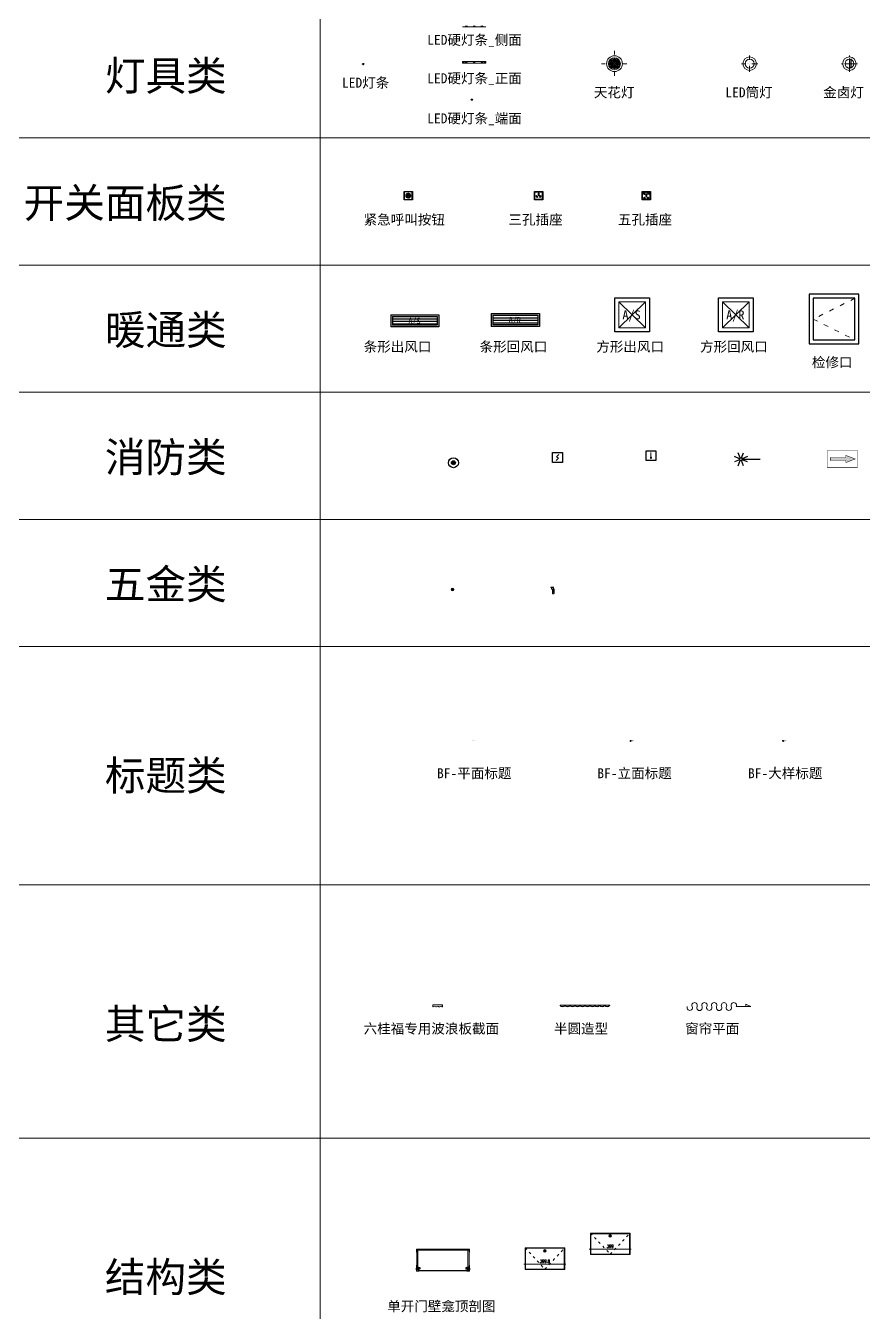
# Model space of a CAD drawing. Header units: millimetres. Extents: x -3037 to 16139, y -12325 to 2289.
# Drawn here: x -3037 to 5402, y -12325 to 632 of the extents above; entities that cross this region are included whole.
import ezdxf
from ezdxf.enums import TextEntityAlignment as Align

# ---------------------------------------------------------------- set-up
doc = ezdxf.new("R2010")
doc.units = ezdxf.units.MM
for name, pattern in [('ACAD_ISO03W100', [30, 12, -18]), ('ACAD_ISO04W100', [30, 24, -3, 0, -3]), ('ACAD_ISO14W100', [24, 12, -3, 0, -3, 0, -3, 0, -3])]:
    doc.linetypes.add(name, pattern=pattern)
for name, color, linetype, lineweight in [('BF-中心线', 1, 'ACAD_ISO04W100', 9), ('BF-产品线', 146, 'Continuous', 15), ('BF-填充', 250, 'Continuous', 9), ('BF-墙布', 53, 'Continuous', 15), ('BF-尺寸标注', 7, 'Continuous', 9), ('BF-文字说明', 33, 'Continuous', 15), ('BF-木桨板', 8, 'Continuous', 9), ('BF-标注', 7, 'Continuous', 15), ('BF-灯具', 2, 'Continuous', 15), ('BF-玻璃', 4, 'Continuous', 15), ('BF-皮革', 3, 'Continuous', 15), ('BF-细线', 250, 'Continuous', 5), ('BF-细线（填充图案）', 250, 'Continuous', 5), ('BF-虚线', 250, 'ACAD_ISO03W100', 9), ('BF-铝材', 43, 'Continuous', 15), ('细实线', 250, 'Continuous', 5)]:
    doc.layers.add(name, color=color, linetype=linetype, lineweight=lineweight)
for name, color, linetype in [('BF-配件', 66, 'Continuous'), ('C-顶面设备（喷淋、烟感、报警）', 7, 'Continuous'), ('C-顶面设备（风口、换气扇、投影仪）', 7, 'Continuous'), ('ST_TEXT', 7, 'Continuous')]:
    doc.layers.add(name, color=color, linetype=linetype)
doc.styles.add('BF-文字说明', font='simhei.ttf')
doc.styles.add('BF-标注文字', font='SIMPLEX.SHX', dxfattribs={"width": 0.8})
doc.styles.add('ST_TEXT', font='simhei.ttf', dxfattribs={"width": 0.8})
doc.styles.add('YQ_TITLE', font='simhei.ttf')
doc.dimstyles.new('BF12', dxfattribs={"dimscale": 12, "dimtxt": 2.5, "dimasz": 1, "dimexe": 1.5, "dimexo": 3, "dimgap": 1, "dimtad": 1, "dimdec": 1, "dimdsep": 46, "dimtxsty": 'BF-标注文字', "dimblk": 'YQTICK', "dimcen": 0, "dimclrd": 250, "dimclre": 250, "dimclrt": 43, "dimadec": 1, "dimazin": 2, "dimtfac": 1, "dimtdec": 0, "dimtix": 1, "dimtmove": 2, "dimatfit": 2, "dimldrblk": 'YQTICK', "dimfxl": 3, "dimfxlon": 1, "dimtolj": 1, "dimtzin": 0, "dimarcsym": 0})

# ---------------------------------------------------------------- blocks, each defined once
blk = doc.blocks.new('YQ032818515758')
at = {"layer": '细实线'}
h = blk.add_hatch(color=3, dxfattribs=at)
h.dxf.hatch_style = 1
edge = h.paths.add_edge_path()
edge.add_line((1, -2), (-1, -2))
edge.add_ellipse((0, -4), major_axis=(1.86, -1.86), ratio=1, start_angle=112.6651, end_angle=157.3349, ccw=False)
at = {"layer": '细实线', "color": 5}
for p, q in [((-2, -3), (-6, -8)), ((0, -4), (0, -10)), ((2, -3), (6, -8))]:
    blk.add_line(p, q, dxfattribs=at)
at = {"layer": '细实线'}
for points in [[(6, -1), (-6, -1), (-6, 0), (6, 0), (6, -1)], [(1, -1), (1, -2), (1, -1), (1, -2), (-2, -2), (-2, -1)]]:
    blk.add_lwpolyline(points, dxfattribs=at)
at = {"layer": '细实线', "color": 3}
blk.add_lwpolyline([(1, -2, 0.197415), (-1, -2)], format="xyb", dxfattribs=at)
blk = doc.blocks.new('*U4')
at = {"layer": 'BF-配件'}
blk.add_lwpolyline([(5, -3), (-5, -3), (-5, -4), (-7, -4), (-7, -5), (-5, -5), (-5, -6), (-6, -6), (-8, -6, -0.432352), (-8, -6), (-7, 0, -0.396313), (-7, 0), (-3, 0), (-3, -1), (-5, -1), (-5, -2), (5, -2), (5, -1), (3, -1), (3, 0), (7, 0, -0.396313), (7, 0), (8, -6, -0.432352), (8, -6), (6, -6), (5, -6), (5, -5), (6, -5), (6, -4), (5, -4)], format="xyb", close=True, dxfattribs=at)
at = {"layer": 'BF-标注'}
blk.add_blockref('YQ032818515758', (0, -4), dxfattribs=at)
blk = doc.blocks.new('天花灯')
at = {"layer": 'BF-中心线', "linetype": 'ACAD_ISO14W100', "ltscale": 3}
for points in [[(-130, 0), (130, 0)], [(0, 130), (0, -130)]]:
    blk.add_lwpolyline(points, dxfattribs=at)
at = {"layer": 'BF-灯具', "color": 250}
blk.add_lwpolyline([(8, 5, 0.109959), (8, -5), (5, -8, 0.109959), (-5, -8), (-8, -5, 0.109959), (-8, 5), (-5, 8, 0.109959), (5, 8)], format="xyb", close=True, dxfattribs=at)
at = {"layer": 'BF-灯具', "ltscale": 5}
blk.add_circle((0, 0), 79.5, dxfattribs=at)
at = {"layer": 'BF-灯具', "color": 250}
for centre, radius in [((0, 0), 60), ((0, 0), 55.5), ((-30, 0), 17.5), ((-39, 0), 5.6), ((-30, 9), 5.6), ((-21, 0), 5.6), ((0, 30), 17.5), ((-9, 30), 5.6), ((0, 39), 5.6), ((0, 21), 5.6), ((9, 30), 5.6), ((30, 0), 17.5), ((21, 0), 5.6), ((30, 9), 5.6), ((39, 0), 5.6), ((-30, -9), 5.6), ((0, -30), 17.5), ((-9, -30), 5.6), ((0, -21), 5.6), ((0, -39), 5.6), ((9, -30), 5.6), ((30, -9), 5.6)]:
    blk.add_circle(centre, radius, dxfattribs=at)
for centre, radius, start, end in [((0, 30), 39, 183.7635, 193.878), ((0, 30), 35.3, 176.7411, 193.685), ((0, 30), 31.6, 168.8356, 194.581), ((0, 30), 27.9, 159.4896, 197.1316), ((0, 30), 24.2, 147.5701, 202.7619), ((30, 0), 39, 93.7635, 103.878), ((30, 0), 24.2, 57.5701, 112.7619), ((30, 0), 35.3, 86.7411, 103.685), ((30, 0), 31.6, 78.8356, 104.581), ((30, 0), 27.9, 69.4896, 107.1316), ((-30, 0), 24.2, 237.5701, 292.7619), ((-30, 0), 27.9, 249.4896, 287.1316), ((-30, 0), 31.6, 258.8356, 284.581), ((-30, 0), 35.3, 266.7411, 283.685), ((-30, 0), 39, 273.7635, 283.878), ((0, -30), 24.2, 327.5701, 22.7619), ((0, -30), 27.9, 339.4896, 17.1316), ((0, -30), 31.6, 348.8356, 14.581), ((0, -30), 35.3, 356.7411, 13.685), ((0, -30), 39, 3.7635, 13.878)]:
    blk.add_arc(centre, radius, start, end, dxfattribs=at)
blk = doc.blocks.new('LED筒灯')
at = {"layer": 'BF-灯具'}
blk.add_circle((0, 0), 67.5, dxfattribs=at)
at = {"layer": 'BF-细线', "color": 250, "linetype": 'ACAD_ISO14W100', "ltscale": 5}
for p, q in [((81, 0), (-81, 0)), ((0, -81), (0, 81))]:
    blk.add_line(p, q, dxfattribs=at)
at = {"layer": 'BF-细线', "ltscale": 5}
blk.add_circle((0, 0), 44.2, dxfattribs=at)
blk = doc.blocks.new('金卤灯')
at = {"layer": 'BF-中心线', "ltscale": 5}
for p, q in [((81, 0), (-81, 0)), ((0, -81), (0, 81))]:
    blk.add_line(p, q, dxfattribs=at)
at = {"layer": 'BF-灯具'}
for radius in [67.5, 44.2]:
    blk.add_circle((0, 0), radius, dxfattribs=at)
at = {"layer": 'BF-文字说明', "color": 33, "style": 'ST_TEXT'}
blk.add_text('J', height=100, dxfattribs=at).set_placement((0, 0), align=Align.MIDDLE_CENTER)
blk = doc.blocks.new('五孔插座')
at = {"layer": 'BF-配件'}
for p, q in [((-31, 25), (-31, 23)), ((-20, 30), (-27, 30)), ((-20, 19), (-27, 19)), ((-20, 30), (-20, 32)), ((-20, 32), (-11, 32)), ((-20, 19), (-20, 16)), ((-20, 16), (-11, 16)), ((-11, 16), (-11, 32)), ((11, 16), (11, 32)), ((20, 32), (11, 32)), ((20, 16), (11, 16)), ((20, 30), (20, 32)), ((20, 30), (27, 30)), ((20, 19), (20, 16)), ((20, 19), (27, 19)), ((32, 25), (32, 23)), ((-26, -21), (-19, -15)), ((-14, -34), (-26, -21)), ((-8, -29), (-19, -15)), ((-14, -34), (-8, -29)), ((8, -29), (19, -15)), ((15, -34), (8, -29)), ((15, -34), (26, -21)), ((26, -21), (19, -15))]:
    blk.add_line(p, q, dxfattribs=at)
for points in [[(42, -42), (-42, -42), (-42, 42), (42, 42)], [(-38, -38), (-38, 37), (37, 37), (37, -38)], [(5, 9), (-4, 9), (-4, -9), (5, -9)]]:
    blk.add_lwpolyline(points, close=True, dxfattribs=at)
for centre, start, end in [((-27, 25), 90, 180), ((-27, 23), 180, 270), ((27, 25), 0, 90), ((27, 23), 270, 0)]:
    blk.add_arc(centre, 4.5, start, end, dxfattribs=at)
blk = doc.blocks.new('三孔插座')
at = {"layer": 'BF-配件'}
for p, q in [((-26, -5), (-19, 1)), ((-8, -13), (-19, 1)), ((8, -13), (19, 1)), ((26, -5), (19, 1)), ((-14, -19), (-26, -5)), ((-14, -19), (-8, -13)), ((15, -19), (8, -13)), ((15, -19), (26, -5))]:
    blk.add_line(p, q, dxfattribs=at)
for points in [[(42, -42), (-42, -42), (-42, 42), (42, 42)], [(-38, -38), (-38, 37), (37, 37), (37, -38)], [(5, 24), (-4, 24), (-4, 6), (5, 6)]]:
    blk.add_lwpolyline(points, close=True, dxfattribs=at)
blk = doc.blocks.new('紧急呼叫按钮')
at = {"layer": 'BF-填充'}
h = blk.add_hatch(dxfattribs=at)
h.set_pattern_fill('ANSI31', color=256)
h.set_pattern_definition([(45, (-1771.279, 217.905), (-2.245064, 2.245064), [])])
h.paths.add_polyline_path([(-25, 0, 1), (25, 0, 1)])
at = {"layer": 'BF-细线'}
blk.add_lwpolyline([(-37.5, -37.5), (-37.5, 37.5), (37.5, 37.5), (37.5, -37.5)], close=True, dxfattribs=at)
blk.add_circle((0, 0), 25, dxfattribs=at)
at = {"layer": 'BF-配件'}
blk.add_lwpolyline([(42.5, -42.5), (-42.5, -42.5), (-42.5, 42.5), (42.5, 42.5)], close=True, dxfattribs=at)
blk = doc.blocks.new('*U14')
h = blk.add_hatch()
h.set_pattern_fill('ANSI31', color=250, scale=8, angle=315, style=0)
h.set_pattern_definition([(0, (0, -32.186), (9e-15, 25.4), [])])
h.paths.add_polyline_path([(-16, 16), (-16, 105), (-468, 105), (-468, 16)])
at = {"color": 251}
blk.add_line((-468, 105), (-468, 16), dxfattribs=at)
blk.add_lwpolyline([(-484, 121), (0, 121), (0, 0), (-484, 0)])
blk.add_lwpolyline([(-468, 105), (-16, 105), (-16, 16), (-468, 16)], dxfattribs=at)
blk.add_lwpolyline([(-468, 105), (-16, 105), (-16, 16), (-468, 16)], dxfattribs=at)
at = {"layer": 'BF-配件'}
blk.add_line((-484, 121), (-484, 0), dxfattribs=at)
blk.add_lwpolyline([(-484, 121), (0, 121), (0, 0), (-484, 0)], dxfattribs=at)
at = {"layer": 'BF-文字说明', "style": 'BF-文字说明', "flags": 1}
blk.add_attdef('A/S_001', (-329, 37), '', height=82.7, dxfattribs=at)
blk = doc.blocks.new('*U15')
h = blk.add_hatch()
h.set_pattern_fill('ANSI31', color=250, scale=8, angle=315, style=0)
h.set_pattern_definition([(0, (0, -23.006), (9e-15, 25.4), [])])
h.paths.add_polyline_path([(-16, 16), (-16, 114), (-468, 114), (-468, 16)])
at = {"color": 251}
blk.add_line((-468, 114), (-468, 16), dxfattribs=at)
blk.add_lwpolyline([(-484, 130), (0, 130), (0, 0), (-484, 0)])
blk.add_lwpolyline([(-468, 114), (-16, 114), (-16, 16), (-468, 16)], dxfattribs=at)
blk.add_lwpolyline([(-468, 114), (-16, 114), (-16, 16), (-468, 16)], dxfattribs=at)
at = {"layer": 'BF-配件'}
blk.add_line((-484, 130), (-484, 0), dxfattribs=at)
blk.add_lwpolyline([(-484, 130), (0, 130), (0, 0), (-484, 0)], dxfattribs=at)
at = {"layer": 'BF-文字说明', "style": 'BF-文字说明', "flags": 1}
blk.add_attdef('A/S_001', (-329, 37), '', height=82.7, dxfattribs=at)
blk = doc.blocks.new('方形风口')
at = {"layer": 'BF-细线（填充图案）'}
for p, q in [((-135, -131), (135, 131)), ((-135, 131), (135, -131))]:
    blk.add_line(p, q, dxfattribs=at)
blk.add_lwpolyline([(-135, -131), (-135, 131), (135, 131), (135, -131)], close=True, dxfattribs=at)
at = {"layer": 'BF-配件'}
blk.add_lwpolyline([(-175, -171), (-175, 171), (175, 171), (175, -171)], close=True, dxfattribs=at)
at = {"layer": 'BF-文字说明'}
blk.add_attdef('A/S', (-97, -45), '', height=90, dxfattribs=at)
blk = doc.blocks.new('检修口')
at = {"layer": 'BF-虚线', "ltscale": 4}
blk.add_lwpolyline([(210, 210), (-210, 0), (210, -210)], dxfattribs=at)
at = {"layer": 'BF-配件'}
for points in [[(-250, -250), (250, -250), (250, 250), (-250, 250)], [(-210, -210), (210, -210), (210, 210), (-210, 210)]]:
    blk.add_lwpolyline(points, close=True, dxfattribs=at)
blk = doc.blocks.new('顶部安装喷淋器')
at = {"layer": 'BF-填充'}
h = blk.add_hatch(color=256, dxfattribs=at)
edge = h.paths.add_edge_path()
edge.add_ellipse((0, 0), major_axis=(-0.1, 22.3), ratio=1, start_angle=89.8615, end_angle=269.8615)
edge.add_ellipse((0, 0), major_axis=(-0.1, 22.3), ratio=1, start_angle=269.8615, end_angle=449.8615)
at = {"layer": 'BF-配件'}
blk.add_ellipse((0, 0), major_axis=(0, 55.7), ratio=1, start_param=-1.570637775688192, end_param=4.712547531491394, dxfattribs=at)
at = {"layer": 'BF-配件', "color": 251}
blk.add_ellipse((0, 0), major_axis=(0, 22.3), ratio=1, start_param=4.711579354875467, end_param=10.99476466205505, dxfattribs=at)
blk = doc.blocks.new('感烟探测器')
at = {"layer": 'BF-细线', "linetype": 'Continuous'}
for p, q in [((-89, -111), (-56, -78)), ((-51, -29), (-84, -62))]:
    blk.add_line(p, q, dxfattribs=at)
at = {"layer": 'BF-细线'}
blk.add_line((-84, -62), (-56, -78), dxfattribs=at)
at = {"layer": 'BF-配件'}
blk.add_lwpolyline([(-140, 0), (0, 0), (0, -140), (-140, -140)], close=True, dxfattribs=at)
blk = doc.blocks.new('感温探测器')
at = {"layer": 'BF-填充', "color": 251, "const_width": 14.5}
blk.add_lwpolyline([(-77, 42, 1), (-63, 42, 1)], format="xyb", close=True, dxfattribs=at)
at = {"layer": 'BF-细线', "color": 251, "linetype": 'Continuous'}
blk.add_line((-70, 27), (-70, 113), dxfattribs=at)
at = {"layer": 'BF-配件'}
blk.add_lwpolyline([(-140, 140), (0, 140), (0, 0), (-140, 0)], close=True, dxfattribs=at)
blk = doc.blocks.new('墙面安装喷淋器')
at = {"layer": 'BF-配件', "linetype": 'Continuous'}
for p, q in [((-209, 6), (-260, 27)), ((-201, 14), (-222, 65)), ((-189, 14), (-168, 65)), ((-130, 27), (-181, 6)), ((-180, 0), (0, 0)), ((-209, -6), (-260, -27)), ((-222, -65), (-201, -14)), ((-168, -65), (-189, -14)), ((-130, -27), (-181, -6))]:
    blk.add_line(p, q, dxfattribs=at)
at = {"layer": 'BF-配件', "linetype": 'Continuous', "extrusion": (0, 0, -1)}
blk.add_ellipse((-195, 0), major_axis=(-10.4, 10.4), ratio=1, start_param=5.497787, end_param=11.780972, dxfattribs=at)
blk = doc.blocks.new('疏散指示(单向)')
at = {"layer": 'BF-细线'}
blk.add_hatch(color=3, dxfattribs=at).paths.add_polyline_path([(127, 0), (32, -36), (32, -15), (-125, -15), (-125, 15), (32, 15), (32, 36)])
at = {"const_width": 4}
blk.add_lwpolyline([(150, 84), (150, -84), (-157, -84), (-157, 84), (150, 84)], dxfattribs=at)
at = {"layer": 'BF-细线', "color": 3, "const_width": 5.2}
blk.add_lwpolyline([(127, 0), (32, -36), (32, -15), (-125, -15), (-125, 15), (32, 15), (32, 36), (127, 0)], dxfattribs=at)
blk = doc.blocks.new('*U32')
at = {"layer": 'BF-木桨板'}
for p, q in [((0, -18), (0, 0)), ((99, -18), (99, 0))]:
    blk.add_line(p, q, dxfattribs=at)
blk.add_lwpolyline([(0, 0), (99, 0)], dxfattribs=at)
for points in [[(33, -18), (29, -18, 0.4), (4, -18), (0, -18)], [(66, -18), (62, -18, 0.4), (37, -18), (33, -18)], [(99, -18), (95, -18, 0.4), (70, -18), (66, -18)]]:
    blk.add_lwpolyline(points, format="xyb", dxfattribs=at)
blk = doc.blocks.new('LED硬灯条_端面')
at = {"layer": 'BF-灯具'}
for p, q in [((-7, -7), (-9, -10)), ((-4, -9), (-4, -12)), ((0, -9), (0, -13)), ((4, -9), (4, -12)), ((7, -7), (9, -10))]:
    blk.add_line(p, q, dxfattribs=at)
blk.add_lwpolyline([(-8, -2), (-8, -4, 0.227106), (-8, -5, 0.352344), (8, -5, 0.227106), (8, -4), (8, -2)], format="xyb", dxfattribs=at)
for points in [[(8, -2), (-8, -2)], [(-8, -4), (8, -4)], [(-2, -2), (-2, -2)], [(2, -2), (2, -2)]]:
    blk.add_lwpolyline(points, dxfattribs=at)
blk.add_ellipse((0, -4), major_axis=(0, 3), ratio=0.533333, start_param=1.570796, end_param=4.712389, dxfattribs=at)
at = {"layer": 'BF-细线'}
blk.add_lwpolyline([(8, 0), (-8, 0), (-8, -2), (8, -2)], close=True, dxfattribs=at)
blk = doc.blocks.new('*U37')
at = {"layer": 'BF-灯具'}
for p, q in [((33, 7), (31, 10)), ((36, 9), (36, 12)), ((40, 9), (40, 13)), ((44, 9), (44, 12)), ((47, 7), (49, 10)), ((111, 7), (110, 10)), ((115, 9), (114, 12)), ((118, 9), (118, 13)), ((122, 9), (123, 12)), ((126, 7), (127, 10)), ((190, 7), (188, 10)), ((193, 9), (193, 12)), ((197, 9), (197, 13)), ((201, 9), (201, 12)), ((204, 7), (206, 10))]:
    blk.add_line(p, q, dxfattribs=at)
for points in [[(48, 1), (48, 4, 0.227106), (48, 5, 0.352344), (32, 5, 0.227106), (32, 4), (32, 1)], [(126, 1), (126, 4, 0.227106), (126, 5, 0.352344), (111, 5, 0.227106), (110, 4), (110, 1)], [(205, 1), (205, 4, 0.227106), (205, 5, 0.352344), (189, 5, 0.227106), (189, 4), (189, 1)]]:
    blk.add_lwpolyline(points, format="xyb", dxfattribs=at)
for points in [[(48, 4), (32, 4)], [(32, 2), (48, 2)], [(38, 1), (38, 2)], [(42, 1), (42, 2)], [(110, 2), (126, 2)], [(126, 4), (111, 4)], [(117, 1), (117, 2)], [(120, 1), (120, 2)], [(205, 4), (189, 4)], [(189, 2), (205, 2)], [(195, 1), (195, 2)], [(199, 1), (199, 2)]]:
    blk.add_lwpolyline(points, dxfattribs=at)
for centre in [(40, 4), (118, 4), (197, 4)]:
    blk.add_ellipse(centre, major_axis=(0, -3), ratio=0.533333, start_param=1.570796, end_param=4.712389, dxfattribs=at)
at = {"layer": 'BF-细线'}
blk.add_lwpolyline([(0, 0), (0, 1), (237, 1), (237, 0)], close=True, dxfattribs=at)
blk = doc.blocks.new('*U36')
at = {"layer": 'BF-灯具'}
for p, q in [((40, 3), (40, 6)), ((118, 3), (118, 6)), ((197, 3), (197, 6)), ((37, 0), (34, 0)), ((40, -3), (40, -6)), ((43, 0), (46, 0)), ((115, 0), (112, 0)), ((118, -3), (118, -6)), ((122, 0), (125, 0)), ((194, 0), (191, 0)), ((197, -3), (197, -6)), ((200, 0), (203, 0))]:
    blk.add_line(p, q, dxfattribs=at)
for points in [[(38, -2), (42, -2), (42, 2), (38, 2)], [(117, -2), (120, -2), (120, 2), (117, 2)], [(195, -2), (199, -2), (199, 2), (195, 2)]]:
    blk.add_lwpolyline(points, close=True, dxfattribs=at)
for centre, radius in [((40, 0), 8), ((40, 0), 1.6), ((118, 0), 8), ((118, 0), 1.6), ((197, 0), 8), ((197, 0), 1.6)]:
    blk.add_circle(centre, radius, dxfattribs=at)
at = {"layer": 'BF-细线'}
for points in [[(0, -9), (237, -9), (237, 9), (0, 9)], [(5, 6), (5, 7), (5, 7), (5, 6), (5, 6), (5, 6), (5, 6), (5, 6), (5, 6), (5, 6), (6, 6), (6, 6)], [(7, -4), (10, -4), (10, 4), (7, 4)], [(9, 6), (9, 7), (9, 7), (9, 6), (8, 6), (8, 6), (9, 6), (9, 6), (9, 6), (9, 6), (10, 6), (10, 6)], [(16, 6), (16, 6), (14, 6), (14, 6)], [(14, -4), (17, -4), (17, 4), (14, 4)], [(224, -4), (220, -4), (220, 4), (224, 4)], [(222, 6), (222, 7), (222, 7), (222, 6), (223, 6), (223, 6), (222, 6), (222, 6), (222, 6), (222, 6), (221, 6), (221, 6)], [(230, -4), (226, -4), (226, 4), (230, 4)], [(227, 6), (227, 6), (229, 6), (229, 6)], [(232, 6), (232, 7), (232, 7), (232, 6), (232, 6), (232, 6), (232, 6), (232, 6), (232, 6), (232, 6), (231, 6), (231, 6)], [(6, -6), (6, -6), (5, -6), (5, -6)], [(9, -6), (9, -5), (9, -5), (9, -6), (8, -6), (8, -6), (9, -6), (9, -7), (9, -7), (9, -6), (10, -6), (10, -6)], [(16, -6), (16, -6), (14, -6), (14, -6)], [(222, -6), (222, -5), (222, -5), (222, -6), (223, -6), (223, -6), (222, -6), (222, -7), (222, -7), (222, -6), (221, -6), (221, -6)], [(227, -6), (227, -6), (229, -6), (229, -6)], [(231, -6), (231, -6), (232, -6), (232, -6)]]:
    blk.add_lwpolyline(points, close=True, dxfattribs=at)
for points in [[(2, 6), (4, 6, -0.414214), (5, 4), (5, 4, -0.414214), (4, 3), (2, 3, -0.414214), (1, 4), (1, 4, -0.414214)], [(235, 6), (233, 6, 0.414214), (232, 4), (232, 4, 0.414214), (233, 3), (235, 3, 0.414214), (236, 4), (236, 4, 0.414214)], [(2, -6), (4, -6, 0.414214), (5, -4), (5, -4, 0.414214), (4, -3), (2, -3, 0.414214), (1, -4), (1, -4, 0.414214)], [(235, -6), (233, -6, -0.414214), (232, -4), (232, -4, -0.414214), (233, -3), (235, -3, -0.414214), (236, -4), (236, -4, -0.414214)]]:
    blk.add_lwpolyline(points, format="xyb", close=True, dxfattribs=at)
blk = doc.blocks.new('*U39')
at = {"layer": 'BF-产品线'}
for points in [[(49, -4), (49, -1), (1, -1), (1, -4, 0.5)], [(99, -4), (99, -1), (51, -1), (51, -4, 0.5)], [(149, -4), (149, -1), (101, -1), (101, -4, 0.5)], [(199, -4), (199, -1), (151, -1), (151, -4, 0.5)], [(249, -4), (249, -1), (201, -1), (201, -4, 0.5)], [(299, -4), (299, -1), (251, -1), (251, -4, 0.5)], [(349, -4), (349, -1), (301, -1), (301, -4, 0.5)], [(399, -4), (399, -1), (351, -1), (351, -4, 0.5)], [(449, -4), (449, -1), (401, -1), (401, -4, 0.5)], [(499, -4), (499, -1), (451, -1), (451, -4, 0.5)]]:
    blk.add_lwpolyline(points, format="xyb", close=True, dxfattribs=at)
at = {"layer": 'BF-皮革'}
for points in [[(10, 0), (0, 0), (0, -4, 0.506788), (50, -4), (50, 0), (40, 0), (40, -1), (49, -1), (49, -4, -0.5), (1, -4), (1, -1), (10, -1)], [(60, 0), (50, 0), (50, -4, 0.506788), (100, -4), (100, 0), (90, 0), (90, -1), (99, -1), (99, -4, -0.5), (51, -4), (51, -1), (60, -1)], [(110, 0), (100, 0), (100, -4, 0.506788), (150, -4), (150, 0), (140, 0), (140, -1), (149, -1), (149, -4, -0.5), (101, -4), (101, -1), (110, -1)], [(160, 0), (150, 0), (150, -4, 0.506788), (200, -4), (200, 0), (190, 0), (190, -1), (199, -1), (199, -4, -0.5), (151, -4), (151, -1), (160, -1)], [(210, 0), (200, 0), (200, -4, 0.506788), (250, -4), (250, 0), (240, 0), (240, -1), (249, -1), (249, -4, -0.5), (201, -4), (201, -1), (210, -1)], [(260, 0), (250, 0), (250, -4, 0.506788), (300, -4), (300, 0), (290, 0), (290, -1), (299, -1), (299, -4, -0.5), (251, -4), (251, -1), (260, -1)], [(310, 0), (300, 0), (300, -4, 0.506788), (350, -4), (350, 0), (340, 0), (340, -1), (349, -1), (349, -4, -0.5), (301, -4), (301, -1), (310, -1)], [(360, 0), (350, 0), (350, -4, 0.506788), (400, -4), (400, 0), (390, 0), (390, -1), (399, -1), (399, -4, -0.5), (351, -4), (351, -1), (360, -1)], [(410, 0), (400, 0), (400, -4, 0.506788), (450, -4), (450, 0), (440, 0), (440, -1), (449, -1), (449, -4, -0.5), (401, -4), (401, -1), (410, -1)], [(460, 0), (450, 0), (450, -4, 0.506788), (500, -4), (500, 0), (490, 0), (490, -1), (499, -1), (499, -4, -0.5), (451, -4), (451, -1), (460, -1)]]:
    blk.add_lwpolyline(points, format="xyb", close=True, dxfattribs=at)
blk = doc.blocks.new('*U41')
at = {"layer": 'BF-产品线'}
for points in [[(98, 0, 1.6), (49, 0, -1.6), (0, 0)], [(197, 0, 1.6), (148, 0, -1.6), (98, 0)], [(295, 0, 1.6), (246, 0, -1.6), (197, 0)], [(394, 0, 1.6), (345, 0, -1.6), (295, 0)], [(492, 0, 1.6), (443, 0, -1.6), (394, 0)]]:
    blk.add_lwpolyline(points, format="xyb", dxfattribs=at)
blk.add_lwpolyline([(492, 0), (640, 0), (591, 25), (591, 0)], dxfattribs=at)
blk = doc.blocks.new('自关锁')
at = {"layer": 'BF-细线'}
for p, q in [((-1, 5), (-1, 1)), ((-1, 5), (1, 5)), ((1, 5), (1, 1)), ((-1, -1), (-1, -5)), ((-1, -5), (1, -5)), ((1, -1), (1, -5))]:
    blk.add_line(p, q, dxfattribs=at)
for radius in [13, 9.5, 8.5]:
    blk.add_circle((0, 0), radius, dxfattribs=at)
for start, end in [(131.8103, 228.1897), (311.8103, 48.1897)]:
    blk.add_arc((0, 0), 1.5, start, end, dxfattribs=at)
blk = doc.blocks.new('排链顶视图1')
at = {"layer": 'BF-细线', "color": 250}
for p, q in [((-17, -59), (-17, -60)), ((-17, -59), (-17, -59)), ((-17, -60), (-17, -60)), ((-1, -50), (-1, -49))]:
    blk.add_line(p, q, dxfattribs=at)
for points in [[(-33, 0), (-12, 0), (-12, -2, -0.414214), (-12, -3), (-32, -3, -0.414214), (-33, -2), (-33, 0)], [(-12, 0), (-2, 0), (-2, -1, -0.414214), (-2, -1), (-12, -1)], [(-27, -4), (-26, -17, 0.236068), (-25, -19), (-19, -23, -0.236068), (-17, -25), (-15, -67, 0.414214), (-14, -68), (-5, -67, 0.414214), (-3, -64), (-3, -52), (-5, -49), (-7, -13, 0.257667), (-9, -10), (-19, -5), (-18, -3)], [(-6, -25), (-5, -24, 0.39851), (-5, -24), (-7, -21)], [(-3, -65), (-2, -65, 0.414214), (-1, -64), (-1, -45, -0.530211), (-1, -40), (-1, -50)], [(-1, -50), (-1, -50, -0.414214), (-2, -49), (-2, -19, -0.122033), (-2, -19), (-1, -17, -0.278122), (0, -17), (0, -17), (0, -48, -0.222837), (0, -48), (-1, -49, 0.701831), (-1, -49), (-1, -49)]]:
    blk.add_lwpolyline(points, format="xyb", dxfattribs=at)
for points in [[(-27, -4), (-26, -4)], [(-26, -4), (-26, -3)], [(-19, -4), (-15, -3)], [(-18, -28), (-18, -37)], [(-17, -58), (-17, -59)], [(-17, -60), (-17, -62)], [(-15, -4), (-9, -1)], [(-2, -28), (-6, -28)], [(-1, -17), (-1, -48)]]:
    blk.add_lwpolyline(points, dxfattribs=at)
for centre, radius in [((-15, -10), 1.2), ((-15, -10), 0.656), ((-14, -23), 1.2), ((-14, -23), 0.656), ((-6, -53), 1.2), ((-6, -53), 0.656)]:
    blk.add_circle(centre, radius, dxfattribs=at)
for centre, radius, start, end in [((-24, -2), 1.2, 182.1025, 357.8975), ((-24, -2), 0.656, 183.8508, 356.1492), ((-17, -28), 1.87, 113.5191, 175.497), ((-16, -37), 1.81, 190.0939, 254.4818), ((-15, -58), 1.76, 93.398, 172.977), ((-15, -61), 1.76, 193.8189, 273.398), ((-13, -5), 2.79, 169.8583, 233.7426), ((-6, -28), 2.72, 355.0182, 92.6602), ((-6, -28), 1.45, 350.668, 92.0203)]:
    blk.add_arc(centre, radius, start, end, dxfattribs=at)
blk = doc.blocks.new('*U46')
at = {"layer": 'BF-文字说明'}
blk.add_line((0, 0), (-10, 0), dxfattribs=at)
at = {"layer": 'BF-文字说明', "const_width": 0.5}
blk.add_lwpolyline([(0, 0), (27, 0)], dxfattribs=at)
at = {"layer": 'BF-文字说明'}
blk.add_circle((-5, 0), 5, dxfattribs=at)
at = {"layer": 'BF-文字说明', "style": 'YQ_TITLE', "flags": 8}
for tag, height, width, p, p2 in [('INDEXNO', 3.33, 1.66875, (-7, 0), (-3, 0)), ('DRAWINGNO', 2.92, 2.860714, (-8, -3), (-2, -3))]:
    blk.add_attdef(tag, text='', height=height, dxfattribs=dict(at, width=width)).set_placement(p, p2, align=Align.FIT)
at = {"layer": 'BF-文字说明', "style": 'BF-文字说明', "flags": 8}
blk.add_attdef('CHINESENAME', text='', height=3, dxfattribs=at).set_placement((27, 1), align=Align.RIGHT)
blk.add_attdef('SCALE', text='', height=3, dxfattribs=at).set_placement((27, -2), align=Align.TOP_RIGHT)
blk = doc.blocks.new('BF-大样标题')
at = {"layer": 'BF-文字说明', "const_width": 0.5}
blk.add_lwpolyline([(0, 0), (27, 0)], dxfattribs=at)
at = {"layer": 'BF-文字说明'}
blk.add_circle((-5, 0), 5, dxfattribs=at)
at = {"layer": 'BF-文字说明', "style": 'YQ_TITLE', "width": 1.581146, "flags": 8}
blk.add_attdef('INDEXNO', text='', height=4.17, dxfattribs=at).set_placement((-7, -2), (-3, -2), align=Align.FIT)
at = {"layer": 'BF-文字说明', "style": 'BF-文字说明', "flags": 8}
blk.add_attdef('CHINESENAME', text='', height=3, dxfattribs=at).set_placement((27, 1), align=Align.RIGHT)
blk.add_attdef('SCALE', text='', height=3, dxfattribs=at).set_placement((27, -2), align=Align.TOP_RIGHT)
blk = doc.blocks.new('BF-平面标题')
at = {"color": 33, "const_width": 0.5}
blk.add_lwpolyline([(-24, 0), (24, 0)], dxfattribs=at)
at = {"layer": 'ST_TEXT', "color": 33, "style": 'BF-文字说明', "flags": 8}
blk.add_attdef('CHINESENAME', text='', height=3, dxfattribs=at).set_placement((-24, 1), align=Align.BOTTOM_LEFT)
blk.add_attdef('SCALE', text='', height=3, dxfattribs=at).set_placement((24, 1), align=Align.BOTTOM_RIGHT)
blk = doc.blocks.new('23e4r')
at = {"lineweight": 15}
for p, q in [((-12.75, -6.89), (-12.25, 6.89)), ((-12.25, 6.89), (-0.25, 6.89)), ((0.25, -6.89), (-0.25, 6.89))]:
    blk.add_line(p, q, dxfattribs=at)
for points in [[(-12.75, -11.79), (0.25, -11.79), (0.25, -6.89), (-12.75, -6.89)], [(-8.4, -6.89), (-4.1, -6.89), (-4.1, -10.79), (-3.1, -11.79), (-9.4, -11.79), (-8.4, -10.79)]]:
    blk.add_lwpolyline(points, close=True, dxfattribs=at)
blk = doc.blocks.new('LED灯条')
at = {"layer": 'BF-配件'}
blk.add_lwpolyline([(5, -3), (-5, -3), (-5, -4), (-7, -4), (-7, -5), (-5, -5), (-5, -6), (-6, -6), (-8, -6, -0.432352), (-8, -6), (-7, 0, -0.396313), (-7, 0), (-3, 0), (-3, -1), (-5, -1), (-5, -2), (5, -2), (5, -1), (3, -1), (3, 0), (7, 0, -0.396313), (7, 0), (8, -6, -0.432352), (8, -6), (6, -6), (5, -6), (5, -5), (6, -5), (6, -4), (5, -4)], format="xyb", close=True, dxfattribs=at)
at = {"layer": 'BF-标注'}
blk.add_blockref('YQ032818515758', (0, -4), dxfattribs=at)
blk = doc.blocks.new('*U53')
at = {"layer": 'BF-产品线'}
for points in [[(264, 205), (-264, 205), (-264, 214), (264, 214)], [(-264, 203), (-264, 184), (-264, 36), (-252, 36), (-252, 203)], [(264, 203), (264, 184), (264, 36), (252, 36), (252, 203)]]:
    blk.add_lwpolyline(points, close=True, dxfattribs=at)
at = {"layer": 'BF-玻璃'}
blk.add_lwpolyline([(-246, 0), (246, 0), (247, -1), (247, -4), (246, -5), (-246, -5), (-247, -4), (-247, -1)], close=True, dxfattribs=at)
at = {"layer": 'BF-皮革'}
for points in [[(-266, 204), (-266, 184), (-264, 184), (-264, 203), (-252, 203), (-252, 36), (-264, 36), (-264, 55), (-266, 55), (-266, 35), (-252, 35), (-252, 204)], [(-266, 215), (-245, 215), (-245, 214), (-264, 214), (-264, 205), (264, 205), (264, 214), (246, 214), (246, 215), (266, 215), (266, 204), (-266, 204)], [(266, 204), (266, 184), (264, 184), (264, 203), (252, 203), (252, 36), (264, 36), (264, 55), (266, 55), (266, 35), (252, 35), (252, 204)]]:
    blk.add_lwpolyline(points, close=True, dxfattribs=at)
at = {"layer": 'BF-铝材', "lineweight": 15}
for points in [[(-239, 16), (-241, 18, -1.000037), (-241, 19), (-237, 15), (-235, 15, 0.414214), (-231, 19), (-231, 26, -0.414214), (-231, 26), (-230, 26, -0.414214), (-230, 26), (-230, 19, -0.414196), (-235, 14), (-274, 14, -0.414222), (-275, 14), (-275, 15, -0.414214), (-274, 15), (-268, 15), (-268, 53, -0.414214), (-268, 54), (-267, 54, -0.414214), (-267, 53), (-267, 35), (-249, 35, -0.414214), (-249, 35), (-249, 27), (-245, 24, -1), (-246, 23), (-248, 25, 0.668179), (-249, 25), (-249, 21), (-243, 15), (-240, 15, 0.668185)], [(-248, 13, 0.414223), (-249, 14), (-268, 14, 0.405131), (-268, 13), (-268, -2, 0.414214), (-263, -7), (-243, -7, 0.414214), (-242, -7), (-242, -5), (-248, -5)], [(-267, 12, -0.414214), (-266, 12), (-250, 12, -0.414214), (-250, 12), (-250, 9, -0.414214), (-250, 8), (-266, 8, -0.414214), (-267, 9)], [(-266, 6), (-250, 6, -0.414214), (-250, 5), (-250, -5, -0.414214), (-250, -6), (-263, -6, -0.414214), (-267, -2), (-267, 5, -0.414214)], [(-251, 34, -0.414214), (-250, 33), (-250, 22, -0.414214), (-251, 22), (-266, 22, -0.414214), (-267, 22), (-267, 33, -0.414214), (-266, 34)], [(-250, 19, -0.198915), (-249, 19), (-247, 17, -0.66818), (-247, 15), (-266, 15, -0.41421), (-267, 16), (-267, 19, -0.414214), (-266, 19)], [(239, 16), (241, 18, 1.000037), (241, 19), (237, 15), (235, 15, -0.414214), (231, 19), (231, 26, 0.414214), (231, 26), (230, 26, 0.414214), (230, 26), (230, 19, 0.414196), (235, 14), (274, 14, 0.414222), (275, 14), (275, 15, 0.414214), (274, 15), (268, 15), (268, 53, 0.414214), (268, 54), (267, 54, 0.414214), (266, 53), (266, 35), (249, 35, 0.414214), (249, 35), (249, 27), (245, 24, 1), (246, 23), (248, 25, -0.668179), (249, 25), (249, 21), (243, 15), (240, 15, -0.668185)], [(248, 13, -0.414223), (249, 14), (268, 14, -0.405131), (268, 13), (268, -2, -0.414214), (263, -7), (243, -7, -0.414214), (242, -7), (242, -5), (248, -5)], [(249, 19, 0.198915), (249, 19), (247, 17, 0.66818), (247, 15), (266, 15, 0.41421), (266, 16), (266, 19, 0.414214), (266, 19)], [(251, 34, 0.414214), (250, 33), (250, 22, 0.414214), (251, 22), (266, 22, 0.414214), (266, 22), (266, 33, 0.414214), (266, 34)], [(266, 12, 0.414214), (266, 12), (250, 12, 0.414214), (249, 12), (249, 9, 0.414214), (250, 8), (266, 8, 0.414214), (266, 9)], [(266, 6), (250, 6, 0.414214), (249, 5), (249, -5, 0.414214), (250, -6), (263, -6, 0.414214), (266, -2), (266, 5, 0.414214)]]:
    blk.add_lwpolyline(points, format="xyb", close=True, dxfattribs=at)
at = {"layer": 'BF-配件', "lineweight": 15, "rotation": 180}
blk.add_blockref('23e4r', (252, 2), dxfattribs=at)
at = {"layer": 'BF-配件', "lineweight": 15, "xscale": -1}
blk.add_blockref('23e4r', (252, 26), dxfattribs=at)
at = {"layer": 'BF-铝材', "rotation": 135.0000000000001}
blk.add_blockref('LED灯条', (-243, 22), dxfattribs=at)
at = {"layer": 'BF-铝材', "xscale": -1, "rotation": 225}
blk.add_blockref('LED灯条', (243, 22), dxfattribs=at)
blk = doc.blocks.new('YQTICK')
blk.add_line((-1, 0), (1, 0))
at = {"const_width": 0.4}
blk.add_lwpolyline([(0.5, 0.5), (-0.5, -0.5)], dxfattribs=at)
blk = doc.blocks.new('*D58')
at = {"layer": 'BF-标注', "color": 250, "lineweight": -2, "transparency": 16777216}
for p, q in [((-200, 40), (-200, 73)), ((-188, 55), (188, 55)), ((200, 40), (200, 73))]:
    blk.add_line(p, q, dxfattribs=at)
at = {"layer": 'Defpoints', "color": 0, "transparency": 16777216}
for p in [(-200, 4), (200, 55), (200, 4)]:
    blk.add_point(p, dxfattribs=at)
at = {"layer": 'BF-标注', "color": 250, "lineweight": -2, "transparency": 16777216, "xscale": 12, "yscale": 12, "zscale": 12, "rotation": 180}
blk.add_blockref('YQTICK', (-200, 55), dxfattribs=at)
at = {"layer": 'BF-标注', "color": 250, "lineweight": -2, "transparency": 16777216, "xscale": 12, "yscale": 12, "zscale": 12}
blk.add_blockref('YQTICK', (200, 55), dxfattribs=at)
at = {"layer": 'BF-标注', "color": 43, "transparency": 16777216, "insert": (0, 82), "char_height": 30, "attachment_point": 5, "style": 'BF-标注文字'}
blk.add_mtext('\\A1;399.8', dxfattribs=at)
blk = doc.blocks.new('*D55')
at = {"layer": 'BF-标注', "color": 250, "lineweight": -2, "transparency": 16777216}
for p, q in [((-200, 40), (-200, 73)), ((-188, 55), (188, 55)), ((200, 40), (200, 73))]:
    blk.add_line(p, q, dxfattribs=at)
at = {"layer": 'Defpoints', "color": 0, "transparency": 16777216}
for p in [(-200, 4), (200, 55), (200, 4)]:
    blk.add_point(p, dxfattribs=at)
at = {"layer": 'BF-标注', "color": 250, "lineweight": -2, "transparency": 16777216, "xscale": 12, "yscale": 12, "zscale": 12, "rotation": 180}
blk.add_blockref('YQTICK', (-200, 55), dxfattribs=at)
at = {"layer": 'BF-标注', "color": 250, "lineweight": -2, "transparency": 16777216, "xscale": 12, "yscale": 12, "zscale": 12}
blk.add_blockref('YQTICK', (200, 55), dxfattribs=at)
at = {"layer": 'BF-标注', "color": 43, "transparency": 16777216, "insert": (0, 82), "char_height": 30, "attachment_point": 5, "style": 'BF-标注文字'}
blk.add_mtext('\\A1;399', dxfattribs=at)
blk = doc.blocks.new('柜台翻门')
at = {"layer": 'BF-细线'}
for p, q in [((-194.88, 213), (194.88, 213)), ((-194.88, 3.5), (-194.88, 213)), ((-1, 191.2), (-1, 187.72)), ((-1, 191.2), (1, 191.2)), ((-1, 185.48), (-1, 182)), ((-1, 182), (1, 182)), ((1, 191.2), (1, 187.72)), ((1, 185.48), (1, 182)), ((194.88, 213), (199.87, 218)), ((194.88, 213), (194.88, 3.5)), ((199.87, 3.5), (-199.88, 3.5))]:
    blk.add_line(p, q, dxfattribs=at)
blk.add_lwpolyline([(-199.88, 218), (199.87, 218), (199.87, 0), (-199.88, 0)], close=True, dxfattribs=at)
at = {"layer": 'BF-细线', "linetype": 'ACAD_ISO03W100', "ltscale": 2}
blk.add_lwpolyline([(-199.88, 218), (0, 3.5), (199.87, 218)], dxfattribs=at)
at = {"layer": 'BF-细线'}
for radius in [13, 9.5, 8.5]:
    blk.add_circle((0, 186.6), radius, dxfattribs=at)
for start, end in [(131.810315, 228.189685), (311.810315, 48.189685)]:
    blk.add_arc((0, 186.6), 1.5, start, end, dxfattribs=at)
at = {"layer": 'BF-标注'}
dim = blk.add_linear_dim(base=(199.87, 54.74), p1=(-199.88, 3.5), p2=(199.87, 3.5), dimstyle='BF12', dxfattribs=at)
dim.commit()
dim.dimension.update_dxf_attribs({"geometry": '*D58', "text_midpoint": (0, 81.74)})
blk = doc.blocks.new('GTFM')
at = {"layer": 'BF-细线'}
for p, q in [((-194.67, 209), (194.67, 209)), ((-194.67, 3.5), (-194.67, 209)), ((-1, 191.2), (-1, 187.72)), ((-1, 191.2), (1, 191.2)), ((-1, 185.48), (-1, 182)), ((-1, 182), (1, 182)), ((1, 191.2), (1, 187.72)), ((1, 185.48), (1, 182)), ((194.67, 209), (199.67, 214)), ((194.67, 209), (194.67, 3.5)), ((199.67, 3.5), (-199.67, 3.5))]:
    blk.add_line(p, q, dxfattribs=at)
blk.add_lwpolyline([(-199.67, 214), (199.67, 214), (199.67, 0), (-199.67, 0)], close=True, dxfattribs=at)
at = {"layer": 'BF-细线', "linetype": 'ACAD_ISO03W100', "ltscale": 2}
blk.add_lwpolyline([(-199.67, 214), (0, 3.5), (199.67, 214)], dxfattribs=at)
at = {"layer": 'BF-细线'}
for radius in [13, 9.5, 8.5]:
    blk.add_circle((0, 186.6), radius, dxfattribs=at)
for start, end in [(131.810315, 228.189685), (311.810315, 48.189685)]:
    blk.add_arc((0, 186.6), 1.5, start, end, dxfattribs=at)
at = {"layer": 'BF-标注'}
dim = blk.add_linear_dim(base=(199.67, 54.74), p1=(-199.67, 3.5), p2=(199.67, 3.5), dimstyle='BF12', dxfattribs=at)
dim.commit()
dim.dimension.update_dxf_attribs({"geometry": '*D55', "text_midpoint": (0, 81.74)})

msp = doc.modelspace()

# ---------------------------------------------------------------- linework, layer by layer
at = {"layer": 'BF-细线'}
for p, direction in [((-70, -498), (0, 1)), ((-70, 782), (1, 0)), ((-70, -498), (1, 0)), ((-70, -1779), (1, 0)), ((-70, -3059), (1, 0)), ((-70, -4339), (1, 0)), ((-70, -5620), (1, 0)), ((-70, -8021), (1, 0)), ((-70, -10570), (1, 0))]:
    msp.add_xline(p, direction, dxfattribs=at)

# ---------------------------------------------------------------- block references
for name, p in [('紧急呼叫按钮', (817, -1079)), ('三孔插座', (2130, -1079)), ('检修口', (5108, -2322)), ('墙面安装喷淋器', (4364, -3734)), ('疏散指示(单向)', (5194, -3731)), ('自关锁', (1264, -5046)), ('排链顶视图1', (2287, -5022))]:
    msp.add_blockref(name, p)
ref = msp.add_blockref('方形风口', (3073, -2280))
ref.add_attrib('A/S', 'A/S', (2975, -2325), dxfattribs={"layer": 'BF-文字说明', "height": 90, "style": 'BF-文字说明'})
ref = msp.add_blockref('方形风口', (4118, -2280))
ref.add_attrib('A/S', 'A/R', (4021, -2325), dxfattribs={"layer": 'BF-文字说明', "height": 90, "style": 'BF-文字说明'})
ref = msp.add_blockref('BF-平面标题', (1488, -6567))
ref.add_attrib('SCALE', 'SCALE 1:50', dxfattribs={"layer": 'ST_TEXT', "color": 33, "height": 3, "style": 'BF-文字说明'}).set_placement((1512, -6567), align=Align.BOTTOM_RIGHT)
ref.add_attrib('CHINESENAME', '平面布置图', dxfattribs={"layer": 'ST_TEXT', "color": 33, "height": 3, "style": 'BF-文字说明'}).set_placement((1464, -6567), align=Align.BOTTOM_LEFT)
ref = msp.add_blockref('*U46', (3063, -6570))
ref.add_attrib('SCALE', 'SCALE 1:30', dxfattribs={"layer": 'BF-文字说明', "height": 3, "style": 'BF-文字说明', "flags": 8}).set_placement((3090, -6571), align=Align.TOP_RIGHT)
ref.add_attrib('INDEXNO', 'xx', dxfattribs={"layer": 'BF-文字说明', "height": 3.33, "style": 'YQ_TITLE', "width": 0.834375, "flags": 8}).set_placement((3056, -6569), (3060, -6569), align=Align.FIT)
ref.add_attrib('DRAWINGNO', '-', dxfattribs={"layer": 'BF-文字说明', "height": 2.92, "style": 'YQ_TITLE', "width": 2.860714, "flags": 8}).set_placement((3055, -6573), (3061, -6573), align=Align.FIT)
ref.add_attrib('CHINESENAME', '立面图', dxfattribs={"layer": 'BF-文字说明', "height": 3, "style": 'BF-文字说明', "flags": 8}).set_placement((3090, -6569), align=Align.RIGHT)
ref = msp.add_blockref('BF-大样标题', (4598, -6570))
ref.add_attrib('SCALE', 'SCALE 1:30', dxfattribs={"layer": 'BF-文字说明', "height": 3, "style": 'BF-文字说明', "flags": 8}).set_placement((4625, -6571), align=Align.TOP_RIGHT)
ref.add_attrib('INDEXNO', 'DSDSS', dxfattribs={"layer": 'BF-文字说明', "height": 4.17, "style": 'YQ_TITLE', "width": 0.316229, "flags": 8}).set_placement((4591, -6572), (4596, -6572), align=Align.FIT)
ref.add_attrib('CHINESENAME', '大样图', dxfattribs={"layer": 'BF-文字说明', "height": 3, "style": 'BF-文字说明', "flags": 8}).set_placement((4625, -6569), align=Align.RIGHT)
at = {"layer": 'BF-产品线'}
for name, p in [('*U39', (2347, -9231)), ('*U41', (3629, -9246)), ('GTFM', (2852, -11743)), ('*U53', (1167, -11904))]:
    msp.add_blockref(name, p, dxfattribs=at)
at = {"layer": 'BF-墙布'}
msp.add_blockref('*U32', (1065, -9230), dxfattribs=at)
at = {"layer": 'BF-尺寸标注', "linetype": 'ByBlock'}
msp.add_blockref('五孔插座', (3215, -1079), dxfattribs=at)
at = {"layer": 'BF-灯具'}
for name, p in [('天花灯', (2895, 250)), ('LED筒灯', (4257, 250)), ('金卤灯', (5262, 250)), ('*U4', (364, 250)), ('LED硬灯条_端面', (1458, -108))]:
    msp.add_blockref(name, p, dxfattribs=at)
at = {"layer": 'BF-细线'}
for name, p in [('*U37', (1363, 620)), ('*U36', (1363, 263))]:
    msp.add_blockref(name, p, dxfattribs=at)
at = {"layer": 'BF-铝材'}
msp.add_blockref('柜台翻门', (2194, -11894), dxfattribs=at)
at = {"layer": 'C-顶面设备（喷淋、烟感、报警）', "color": 251}
for name, p, xscale, yscale, zscale in [('顶部安装喷淋器', (1273, -3769), 0.8980990478731274, 0.8980990478731274, 0.8980990478731274), ('感烟探测器', (2370, -3666), 0.714285714289872, 0.714285714289872, 0.714285714289872), ('感温探测器', (3313, -3748), 0.714285714289872, 0.714285714289872, 0.714285714289872)]:
    msp.add_blockref(name, p, dxfattribs=dict(at, xscale=xscale, yscale=yscale, zscale=zscale))
at = {"layer": 'C-顶面设备（风口、换气扇、投影仪）', "color": 7}
ref = msp.add_blockref('*U14', (1125, -2400), dxfattribs=at)
ref.add_attrib('A/S_001', 'A/S', (819, -2369), dxfattribs={"layer": 'BF-文字说明', "height": 60, "style": 'BF-文字说明'})
ref = msp.add_blockref('*U15', (2138, -2396), dxfattribs=at)
ref.add_attrib('A/S_001', 'A/R', (1829, -2361), dxfattribs={"layer": 'BF-文字说明', "height": 60, "style": 'BF-文字说明'})

# ---------------------------------------------------------------- texts
at = {"layer": 'BF-文字说明', "style": 'BF-文字说明'}
for s, p in [('LED硬灯条_侧面', (1008, 490)), ('LED硬灯条_正面', (1008, 103)), ('LED灯条', (149, 59)), ('LED筒灯', (4012, -39)), ('金卤灯', (4998, -39)), ('LED硬灯条_端面', (1008, -301))]:
    msp.add_text(s, height=100, dxfattribs=at).set_placement(p, align=Align.MIDDLE_LEFT)
for s, p in [('灯具类', (-1012, 129)), ('开关面板类', (-1012, -1151)), ('暖通类', (-1012, -2431)), ('消防类', (-1012, -3712)), ('五金类', (-1012, -4992)), ('标题类', (-1012, -6919)), ('其它类', (-1012, -9422)), ('结构类', (-1012, -11970))]:
    msp.add_text(s, height=300, dxfattribs=at).set_placement(p, align=Align.MIDDLE_RIGHT)
at = {"layer": 'BF-文字说明', "linetype": 'Continuous', "style": 'BF-文字说明'}
for s, p in [('天花灯', (2687, -39)), ('紧急呼叫按钮', (368, -1320)), ('三孔插座', (1827, -1320)), ('五孔插座', (2930, -1320)), ('条形出风口', (368, -2600)), ('条形回风口', (1536, -2600)), ('方形出风口', (2712, -2600)), ('方形回风口', (3757, -2600)), ('检修口', (4884, -2757)), ('BF-平面标题', (1107, -6896)), ('BF-立面标题', (2722, -6896)), ('BF-大样标题', (4240, -6896)), ('六桂福专用波浪板截面', (368, -9468)), ('半圆造型', (2285, -9468)), ('窗帘平面', (3607, -9468)), ('单开门壁龛顶剖图', (605, -12264))]:
    msp.add_text(s, height=100, dxfattribs=at).set_placement(p, align=Align.MIDDLE_LEFT)

doc.saveas('drawing.dxf')
